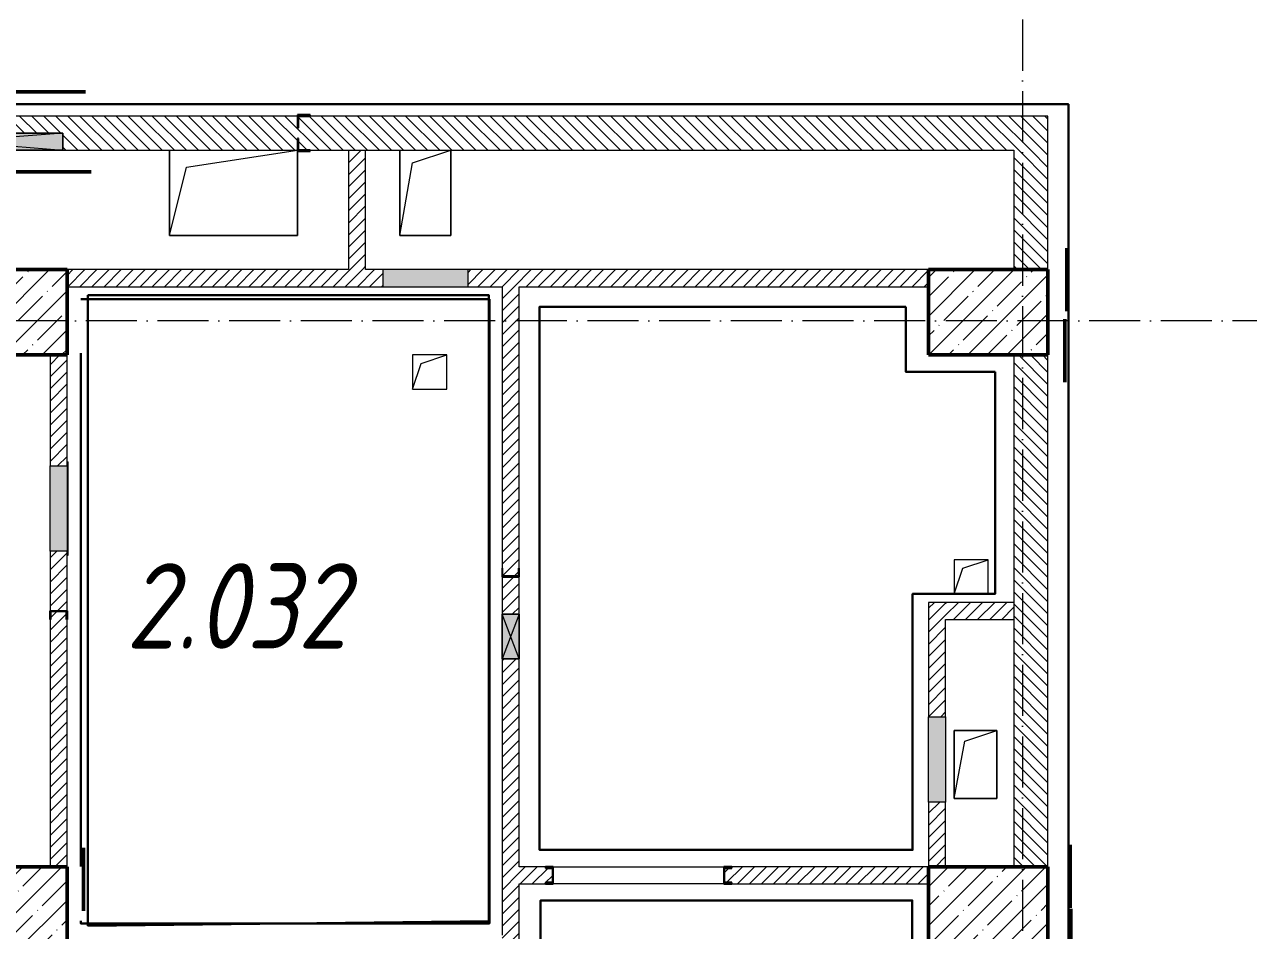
# Model space of a CAD drawing. Header units: millimetres. Extents: x -213536 to 1564669, y -45299 to 942238.
# Drawn here: x 627533 to 634708, y 631052 to 636361 of the extents above; entities that cross this region are included whole.
import ezdxf

# ---------------------------------------------------------------- set-up
doc = ezdxf.new("R2010")
doc.units = ezdxf.units.MM
doc.linetypes.add('50_200_ШТРИХ_1Т_ш5_п1_п1_', pattern=[700, 500, -100, 0, -100])
for name, color, linetype, lineweight in [('3.1) ЖБ окна 1.2 м', 102, 'Continuous', 30), ('8.1)', 2, 'Continuous', 50), ('8.2)', 3, 'Continuous', 50), ('8.3)', 5, 'Continuous', 50), ('8.4)', 6, 'Continuous', 50), ('A-DETL-GENF-OTLN', 7, 'Continuous', 9), ('A-FLOR-____-OTLN', 7, 'Continuous', 9), ('A-GENM-____-MCUT', 7, 'Continuous', 25), ('A-GENM-____-OTLN', 7, 'Continuous', 9), ('A-GENM-____-OTLN-1', 7, 'Continuous', 25), ('A-GLAZ-____-OTLN', 7, 'Continuous', 9), ('A-WALL-____-MCUT', 7, 'Continuous', 13), ('A-WALL-____-PATT-1', 7, 'Continuous', 9), ('A-WALL-FNSH-MCUT-1', 7, 'Continuous', 9), ('I-WALL-____-OTLN', 7, 'Continuous', 9), ('S-COLS-____-MCUT', 7, 'Continuous', 50), ('S-COLS-____-OTLN', 7, 'Continuous', 9), ('S-GRID-____-OTLN-1', 7, '50_200_ШТРИХ_1Т_ш5_п1_п1_', 9), ('Марки помещений', 7, 'Continuous', 9)]:
    doc.layers.add(name, color=color, linetype=linetype, lineweight=lineweight)
doc.layers.add('A-GLAZ-____-OTLN-1', color=7, linetype='Continuous', lineweight=9, true_color=0xc0c0c0)
doc.styles.add('ISOCPEUR_I_2', font='isocpeui.ttf', dxfattribs={"width": 0.85, "height": 2.3})
pattern_1 = [(135, (544282.637, 571544.04), (-35.35534, -35.35534), [])]
pattern_2 = [(45, (544282.637, 571544.04), (-35.35534, 35.35534), [])]

# ---------------------------------------------------------------- blocks, each defined once
blk = doc.blocks.new('BSC_Колонна _Прямоугольная - 500х700-V107-АР1_План отверстий 2 этажа в осях 1-64_Ю-ЯЯ')
at = {"layer": 'S-COLS-____-OTLN'}
h = blk.add_hatch(dxfattribs=at)
h.set_pattern_fill('FP_120', color=256, style=0, pattern_type=2)
h.set_pattern_definition([(315, (-63131.04, 83150), (114.04925, 114.04925), []), (315, (-63131.04, 83035.95), (114.04925, 114.04925), [201.613, -40.323, 3.353, -36.97])])
h.paths.add_polyline_path([(-250, 350), (-250, -350), (250, -350), (250, 350)], flags=0)
at = {"layer": 'S-COLS-____-MCUT'}
for p, q in [((250, 350), (-250, 350)), ((-250, 350), (-250, -350)), ((250, -350), (250, 350)), ((-250, -350), (250, -350))]:
    blk.add_line(p, q, dxfattribs=at)
blk = doc.blocks.new('BSC_Колонна _Прямоугольная - 500х700-V125-АР1_План отверстий 2 этажа в осях 1-64_Ю-ЯЯ')
at = {"layer": 'S-COLS-____-OTLN'}
h = blk.add_hatch(dxfattribs=at)
h.set_pattern_fill('FP_138', color=256, style=0, pattern_type=2)
h.set_pattern_definition([(315, (-63131.04, 88900), (114.04925, 114.04925), []), (315, (-63131.04, 88785.95), (114.04925, 114.04925), [201.613, -40.323, 3.353, -36.97])])
h.paths.add_polyline_path([(-250, 350), (-250, -350), (250, -350), (250, 350)], flags=0)
at = {"layer": 'S-COLS-____-MCUT'}
for p, q in [((250, 350), (-250, 350)), ((-250, 350), (-250, -350)), ((250, -350), (250, 350)), ((-250, -350), (250, -350))]:
    blk.add_line(p, q, dxfattribs=at)
blk = doc.blocks.new('BSC_Колонна _Прямоугольная - 500х700-V127-АР1_План отверстий 2 этажа в осях 1-64_Ю-ЯЯ')
at = {"layer": 'S-COLS-____-OTLN'}
h = blk.add_hatch(dxfattribs=at)
h.set_pattern_fill('FP_140', color=256, style=0, pattern_type=2)
h.set_pattern_definition([(315, (-59631.04, 83150), (114.04925, 114.04925), []), (315, (-59631.04, 83035.95), (114.04925, 114.04925), [201.613, -40.323, 3.353, -36.97])])
h.paths.add_polyline_path([(-250, 350), (-250, -350), (250, -350), (250, 350)], flags=0)
at = {"layer": 'S-COLS-____-MCUT'}
for p, q in [((250, 350), (-250, 350)), ((-250, 350), (-250, -350)), ((250, -350), (250, 350)), ((-250, -350), (250, -350))]:
    blk.add_line(p, q, dxfattribs=at)
blk = doc.blocks.new('BSC_Колонна _Прямоугольная - 500х700-V128-АР1_План отверстий 2 этажа в осях 1-64_Ю-ЯЯ')
at = {"layer": 'S-COLS-____-OTLN'}
h = blk.add_hatch(dxfattribs=at)
h.set_pattern_fill('FP_141', color=256, style=0, pattern_type=2)
h.set_pattern_definition([(315, (-59631.04, 88900), (114.04925, 114.04925), []), (315, (-59631.04, 88785.95), (114.04925, 114.04925), [201.613, -40.323, 3.353, -36.97])])
h.paths.add_polyline_path([(-250, 350), (-250, -350), (250, -350), (250, 350)], flags=0)
at = {"layer": 'S-COLS-____-MCUT'}
for p, q in [((250, 350), (-250, 350)), ((-250, 350), (-250, -350)), ((250, -350), (250, 350)), ((-250, -350), (250, -350))]:
    blk.add_line(p, q, dxfattribs=at)
blk = doc.blocks.new('154_Стойка_СКБ_Швеллер - СМ-2180_100-28278414-АР1_План отверстий 2 этажа в осях 1-64_Ю-ЯЯ')
at = {"layer": 'A-GENM-____-MCUT'}
for p, q in [((171, 50), (125, 50)), ((125, 50), (125, -50)), ((129.5, 42.4), (171, 42.4)), ((129.5, -42.4), (129.5, 42.4)), ((171, 42.4), (171, 50)), ((125, -50), (171, -50)), ((171, -42.4), (129.5, -42.4)), ((171, -50), (171, -42.4))]:
    blk.add_line(p, q, dxfattribs=at)
blk = doc.blocks.new('154_Фахверк_СКБ_Швеллер - Тип_100_3960-28333271-АР1_План отверстий 2 этажа в осях 1-64_Ю-ЯЯ')
at = {"layer": 'A-GENM-____-MCUT'}
for p, q in [((125, 50), (175, 50)), ((125, -50), (125, 50)), ((128, 47), (128, -47)), ((175, 47), (128, 47)), ((175, 50), (175, 47)), ((175, -50), (125, -50)), ((128, -47), (175, -47)), ((175, -47), (175, -50))]:
    blk.add_line(p, q, dxfattribs=at)
blk = doc.blocks.new('154_Фахверк_СКБ_Швеллер - Тип_100_3960-28331862-АР1_План отверстий 2 этажа в осях 1-64_Ю-ЯЯ')
at = {"layer": 'A-GENM-____-MCUT'}
for p, q in [((175, 50), (125, 50)), ((125, 50), (125, -50)), ((128, 47), (175, 47)), ((128, -47), (128, 47)), ((175, 47), (175, 50)), ((125, -50), (175, -50)), ((175, -47), (128, -47)), ((175, -50), (175, -47))]:
    blk.add_line(p, q, dxfattribs=at)
blk = doc.blocks.new('Фахверк_СКБ_Уголок - 200_3960-28268576-АР1_План отверстий 2 этажа в осях 1-64_Ю-ЯЯ')
at = {"layer": 'A-GENM-____-MCUT'}
for p, q in [((200, 156), (125, 156)), ((125, 156), (125, 81)), ((131, 81), (131, 150)), ((131, 150), (200, 150)), ((200, 150), (200, 156)), ((125, 81), (131, 81)), ((131, 19), (125, 19)), ((125, 19), (125, -56)), ((131, -50), (131, 19)), ((125, -56), (200, -56)), ((200, -50), (131, -50)), ((200, -56), (200, -50))]:
    blk.add_line(p, q, dxfattribs=at)
blk = doc.blocks.new('AR_Отверстие Ниша - Лючок-32405315-АР1_План отверстий 2 этажа в осях 1-64_Ю-ЯЯ')
at = {"layer": 'A-GLAZ-____-OTLN'}
blk.add_hatch(color=256, dxfattribs=at).paths.add_polyline_path([(-250, -50), (250, -50), (250, 50), (-250, 50)], flags=0)
for p, q in [((-250, 50), (250, 50)), ((-250, -50), (-250, 50)), ((250, 50), (250, -50)), ((250, -50), (-250, -50))]:
    blk.add_line(p, q, dxfattribs=at)
blk = doc.blocks.new('AR_Отверстие Ниша - Лючок-32401869-АР1_План отверстий 2 этажа в осях 1-64_Ю-ЯЯ')
at = {"layer": 'A-GLAZ-____-OTLN'}
blk.add_hatch(color=256, dxfattribs=at).paths.add_polyline_path([(250, 50), (-250, 50), (-250, -50), (250, -50)], flags=0)
for p, q in [((-250, 50), (250, 50)), ((-250, -50), (-250, 50)), ((250, 50), (250, -50)), ((250, -50), (-250, -50))]:
    blk.add_line(p, q, dxfattribs=at)
blk = doc.blocks.new('Л_Общий_Лючок - Лючок-29741473-АР1_План отверстий 2 этажа в осях 1-64_Ю-ЯЯ')
at = {"layer": 'A-GLAZ-____-OTLN-1'}
blk.add_hatch(color=256, dxfattribs=at).paths.add_polyline_path([(-24, -6), (524, -6), (524, 0), (-24, 0)], flags=0)
at = {"layer": 'A-GLAZ-____-OTLN'}
for p, q in [((-24, 0), (-24, -6)), ((524, 0), (524, -6)), ((-24, -6), (524, -6))]:
    blk.add_line(p, q, dxfattribs=at)
blk = doc.blocks.new('AR_Отверстие Ниша - Лючок-32401897-АР1_План отверстий 2 этажа в осях 1-64_Ю-ЯЯ')
at = {"layer": 'A-GLAZ-____-OTLN'}
blk.add_hatch(color=256, dxfattribs=at).paths.add_polyline_path([(250, -50), (250, 50), (-250, 50), (-250, -50), (-158, -50)], flags=0)
for p, q in [((250, 50), (-250, 50)), ((-250, 50), (-250, -50)), ((250, -50), (250, 50)), ((-250, -50), (250, -50))]:
    blk.add_line(p, q, dxfattribs=at)
blk = doc.blocks.new('AR_Отверстие прямоугольное _в плите_ - AR_Отверстие прямоугольное _в плите_-V159-АР1_План отверстий 2 этажа в осях 1-64_Ю-ЯЯ')
at = {"layer": 'A-GENM-____-OTLN'}
for p, q in [((-150, 250), (-150, -250)), ((-75, 175), (150, 250)), ((150, -250), (150, 250)), ((-150, -250), (-75, 175)), ((-150, -250), (150, -250))]:
    blk.add_line(p, q, dxfattribs=at)
blk = doc.blocks.new('AR_Отверстие прямоугольное _в плите_ - AR_Отверстие прямоугольное _в плите_-30459207-АР1_План отверстий 2 этажа в осях 1-64_Ю-ЯЯ')
at = {"layer": 'A-GENM-____-OTLN'}
for p, q in [((100, 100), (-100, 100)), ((-100, 100), (-100, -100)), ((-50, 50), (100, 100)), ((100, -100), (100, 100)), ((-100, -100), (-50, 50)), ((-100, -100), (100, -100))]:
    blk.add_line(p, q, dxfattribs=at)
blk = doc.blocks.new('AR_Отверстие прямоугольное _в плите_ - AR_Отверстие прямоугольное _в плите_-30459204-АР1_План отверстий 2 этажа в осях 1-64_Ю-ЯЯ')
at = {"layer": 'A-GENM-____-OTLN'}
for p, q in [((125, 200), (-125, 200)), ((-125, 200), (-125, -200)), ((-62.5, 137.5), (125, 200)), ((125, -200), (125, 200)), ((-125, -200), (-62.5, 137.5)), ((-125, -200), (125, -200))]:
    blk.add_line(p, q, dxfattribs=at)
blk = doc.blocks.new('AR_Отверстие прямоугольное _в плите_ - AR_Отверстие прямоугольное _в плите_-30552795-АР1_План отверстий 2 этажа в осях 1-64_Ю-ЯЯ')
at = {"layer": 'A-GENM-____-OTLN'}
for p, q in [((-375, 250), (-375, -250)), ((-275, 150), (375, 250)), ((375, -250), (375, 244)), ((-375, -250), (-275, 150)), ((-375, -250), (375, -250))]:
    blk.add_line(p, q, dxfattribs=at)
blk = doc.blocks.new('AR_Отверстие прямоугольное _в стене__БезПР - AR_Отверстие прямоугольное _в стене__БезПР-36789349-АР1_План отверстий 2 этажа в осях 1-64_Ю-ЯЯ')
at = {"layer": 'A-GLAZ-____-OTLN'}
blk.add_hatch(color=256, dxfattribs=at).paths.add_polyline_path([(130, 50), (-130, 50), (-130, -50), (130, -50)], flags=0)
at = {"layer": 'A-DETL-GENF-OTLN'}
for p, q in [((-130, -50), (-130, 50)), ((-130, 50), (130, 50)), ((130, 50), (-130, -50)), ((-130, 50), (130, -50)), ((130, 50), (-130, 50)), ((-130, 50), (-130, -50)), ((130, 50), (130, -50)), ((130, -50), (130, 50)), ((130, -50), (-130, -50)), ((-130, -50), (130, -50))]:
    blk.add_line(p, q, dxfattribs=at)
at = {"layer": 'A-GLAZ-____-OTLN'}
blk.add_line((130, 50), (-130, 50), dxfattribs=at)
blk = doc.blocks.new('AR_Отверстие прямоугольное _в стене_ - AR_Отверстие прямоугольное _в стене__ОВ-36940364-АР1_План отверстий 2 этажа в осях 1-64_Ю-ЯЯ')
at = {"layer": 'A-GLAZ-____-OTLN'}
blk.add_hatch(color=256, dxfattribs=at).paths.add_polyline_path([(625, -50), (625, 50), (-625, 50), (-625, -50)], flags=0)
at = {"layer": 'A-DETL-GENF-OTLN'}
for p, q in [((-625, -50), (-625, 50)), ((-625, 50), (625, 50)), ((625, 50), (-625, -50)), ((-625, 50), (625, -50)), ((625, 50), (-625, 50)), ((-625, 50), (-625, -50)), ((625, 50), (625, -50)), ((625, -50), (625, 50)), ((625, -50), (-625, -50)), ((-625, -50), (625, -50))]:
    blk.add_line(p, q, dxfattribs=at)
blk = doc.blocks.new('2этаж')
at = {"layer": 'S-GRID-____-OTLN-1', "color": 251, "ltscale": 0.6, "true_color": 0x636466}
for p, q in [((73508.3, 549908.8), (73508.3, 498997)), ((88482.7, 522097), (-20260.4, 522097))]:
    blk.add_line(p, q, dxfattribs=at)

msp = doc.modelspace()

# ---------------------------------------------------------------- hatches: boundary and pattern name
at = {"layer": 'A-WALL-____-PATT-1'}
h = msp.add_hatch(dxfattribs=at)
h.set_pattern_fill('FP_6', color=256, style=0, pattern_type=2)
h.set_pattern_definition(pattern_1)
h.paths.add_polyline_path([(633532.6, 635625.1), (633532.6, 635825.1), (629138.6, 635825.1), (629138.6, 635756.1), (629132.6, 635756.1), (629132.6, 635825.1), (625882.6, 635825.1), (625882.6, 635625.1), (626507.6, 635625.1), (626507.6, 635725.1), (627757.6, 635725.1), (627757.6, 635625.1), (629132.6, 635625.1), (629132.6, 635694.1), (629138.6, 635694.1), (629138.6, 635625.1), (633332.6, 635625.1)], flags=0)
h.paths.add_polyline_path([(624257.6, 635625.1), (624782.6, 635625.1), (624782.6, 635825.1), (624188.6, 635825.1), (624188.6, 635756.1), (624182.6, 635756.1), (624182.6, 635694.1), (624188.6, 635694.1), (624188.6, 635625.1)], flags=0)
h.paths.add_polyline_path([(622682.6, 635625.1), (622682.6, 635825.1), (619232.6, 635825.1), (619232.6, 635625.1), (622037.5, 635625.1)], flags=0)
h = msp.add_hatch(dxfattribs=at)
h.set_pattern_fill('FP_5', color=256, style=0, pattern_type=2)
h.set_pattern_definition(pattern_2)
h.paths.add_polyline_path([(629532.6, 634925.1), (629532.6, 635625.1), (629432.6, 635625.1), (629432.6, 634925.1)], flags=0)
h = msp.add_hatch(dxfattribs=at)
h.set_pattern_fill('FP_6', color=256, style=0, pattern_type=2)
h.set_pattern_definition(pattern_1)
h.paths.add_polyline_path([(633532.6, 634925.1), (633532.6, 635625.1), (633332.6, 635625.1), (633332.6, 634925.1)], flags=0)
h = msp.add_hatch(dxfattribs=at)
h.set_pattern_fill('FP_5', color=256, style=0, pattern_type=2)
h.set_pattern_definition(pattern_2)
h.paths.add_polyline_path([(632832.6, 634825.1), (632832.6, 634925.1), (630132.6, 634925.1), (630132.6, 634825.1), (632642.5, 634825.1)], flags=0)
h.paths.add_polyline_path([(629632.6, 634825.1), (629632.6, 634925.1), (627782.6, 634925.1), (627782.6, 634825.1), (629107.5, 634825.1)], flags=0)
h = msp.add_hatch(dxfattribs=at)
h.set_pattern_fill('FP_5', color=256, style=0, pattern_type=2)
h.set_pattern_definition(pattern_2)
h.paths.add_polyline_path([(630432.6, 626925.1), (630432.6, 628925.1), (630332.6, 628925.1), (630332.6, 626925.1)], flags=0)
h.paths.add_polyline_path([(630335.6, 628928.1), (630429.6, 628928.1), (630429.6, 628975.1), (630432.6, 628975.1), (630432.6, 632645.1), (630332.6, 632645.1), (630332.6, 628975.1), (630335.6, 628975.1)], flags=0)
h.paths.add_polyline_path([(630389.1, 632905.1), (630432.6, 632905.1), (630432.6, 633125.1), (630332.6, 633125.1), (630332.6, 632905.1), (630335.6, 632905.1)], flags=0)
h.paths.add_polyline_path([(630382.5, 633128.1), (630429.6, 633128.1), (630429.6, 633175.1), (630432.6, 633175.1), (630432.6, 634825.1), (630332.6, 634825.1), (630332.6, 633175.1), (630335.6, 633175.1), (630335.6, 633128.1)], flags=0)
h = msp.add_hatch(dxfattribs=at)
h.set_pattern_fill('FP_5', color=256, style=0, pattern_type=2)
h.set_pattern_definition(pattern_2)
h.paths.add_polyline_path([(627682.6, 631425.1), (627782.6, 631425.1), (627782.6, 632875.1), (627779.6, 632875.1), (627779.6, 632922.1), (627685.6, 632922.1), (627685.6, 632875.1), (627682.6, 632875.1), (627682.6, 631997.5)], flags=0)
h.paths.add_polyline_path([(627779.6, 632925.1), (627782.6, 632925.1), (627782.6, 633275.1), (627682.6, 633275.1), (627682.6, 632925.1), (627685.8, 632925.1)], flags=0)
h.paths.add_polyline_path([(627682.6, 633775.1), (627782.6, 633775.1), (627782.6, 634425.1), (627682.6, 634425.1)], flags=0)
h = msp.add_hatch(dxfattribs=at)
h.set_pattern_fill('FP_6', color=256, style=0, pattern_type=2)
h.set_pattern_definition(pattern_1)
h.paths.add_polyline_path([(633532.6, 631425.1), (633532.6, 634425.1), (633332.6, 634425.1), (633332.6, 631425.1)], flags=0)
h = msp.add_hatch(dxfattribs=at)
h.set_pattern_fill('FP_5', color=256, style=0, pattern_type=2)
h.set_pattern_definition(pattern_2)
h.paths.add_polyline_path([(632832.6, 631425.1), (632932.6, 631425.1), (632932.6, 631805.1), (632832.6, 631805.1)], flags=0)
h.paths.add_polyline_path([(632832.6, 632305.1), (632932.6, 632305.1), (632932.6, 632975.1), (632832.6, 632975.1)], flags=0)
h = msp.add_hatch(dxfattribs=at)
h.set_pattern_fill('FP_5', color=256, style=0, pattern_type=2)
h.set_pattern_definition(pattern_2)
h.paths.add_polyline_path([(633332.6, 632875.1), (633332.6, 632975.1), (632932.6, 632975.1), (632932.6, 632875.1)], flags=0)
h = msp.add_hatch(dxfattribs=at)
h.set_pattern_fill('FP_5', color=256, style=0, pattern_type=2)
h.set_pattern_definition(pattern_2)
h.paths.add_polyline_path([(631678.6, 631325.1), (632832.6, 631325.1), (632832.6, 631425.1), (631678.6, 631425.1), (631678.6, 631417.5), (631637.1, 631417.5), (631637.1, 631332.7), (631678.6, 631332.7)], flags=0)
h.paths.add_polyline_path([(630432.6, 631325.1), (630586.6, 631325.1), (630586.6, 631332.7), (630628.1, 631332.7), (630628.1, 631417.5), (630586.6, 631417.5), (630586.6, 631425.1), (630432.6, 631425.1), (630432.6, 631332.7)], flags=0)

# ---------------------------------------------------------------- linework, layer by layer
at = {"layer": '8.1)', "lineweight": 50}
for points in [[(622585, 635967.4), (627890.7, 635967.4)], [(622666, 635498.3), (627924.5, 635498.3)], [(633642.2, 634682.5), (633642.2, 635051.3)], [(633631.8, 634266.4), (633631.8, 634635.2)], [(627878.2, 631168.3), (627878.2, 631537)], [(633663.3, 631185.5), (633663.3, 631554.2)], [(633666.8, 630810), (633666.8, 631178.7)]]:
    msp.add_lwpolyline(points, dxfattribs=at)
at = {"layer": '8.2)', "lineweight": 30}
for points in [[(633652.4, 634942), (633652.4, 634425.1)], [(627903.3, 634424), (627903.3, 634776.2)], [(632700.1, 634707.1), (632700.1, 634325.7), (633222.7, 634325.7)], [(627903.3, 631079.6), (627903.3, 631424.6)], [(633652.4, 631425.1), (633652.4, 630908.2)], [(632736.6, 631228.6), (632736.6, 630836.3), (633229.7, 630836.3)]]:
    msp.add_lwpolyline(points, dxfattribs=at)
at = {"layer": '8.3)', "lineweight": 30}
for p, q in [((619354.5, 635894.1), (633652.4, 635894.1)), ((633652.4, 635894.1), (633652.4, 634942)), ((630557.8, 627042.2), (630557.8, 631228.6)), ((630557.8, 631228.6), (632736.6, 631228.6))]:
    msp.add_line(p, q, dxfattribs=at)
for points in [[(627862.8, 631108.1), (627862.8, 631093.5), (630258.3, 631093.5), (630258.3, 634751), (627862.8, 634751)], [(630551.8, 631581.8), (630551.8, 634707.1), (632700.1, 634707.1)], [(627862.8, 634435.1), (627862.8, 631427.8)], [(633652.4, 634425.1), (633652.4, 631425.1)], [(633222.7, 634325.7), (633222.7, 633024.9), (632738.6, 633024.9), (632738.6, 631524.6), (630551.8, 631524.6), (630551.8, 631581.8)]]:
    msp.add_lwpolyline(points, dxfattribs=at)
at = {"layer": '8.4)', "lineweight": 30}
for points in [[(619354.5, 638649.7), (619354.5, 635894.1), (633652.4, 635894.1), (633652.4, 627019.8), (637417.8, 627019.8), (637417.8, 627332.2), (638330.2, 627332.2), (638330.2, 627056.6), (644932.9, 627056.6), (644932.9, 627319.5), (645194, 627319.5), (645182.5, 632577), (644745.7, 632577), (644745.7, 633254.3), (645204.8, 633254.3), (645204.8, 635571.8), (644744.6, 635571.8), (644744.6, 636259.8), (645210.1, 636259.8), (645210.1, 641313.7)], [(627903.3, 634424), (627903.3, 634776.2)], [(627903.3, 634776.2), (630254.3, 634776.2), (630254.3, 631106.2), (627903.3, 631079.6)], [(630551.8, 631581.8), (630551.8, 634707.1), (632700.1, 634707.1)], [(632700.1, 634707.1), (632700.1, 634325.7), (633222.7, 634325.7)], [(627903.3, 631424.6), (627903.3, 634424)], [(633222.7, 634325.7), (633222.7, 633024.9), (632738.6, 633024.9), (632738.6, 631524.6), (630551.8, 631524.6), (630551.8, 631581.8)], [(627903.3, 631079.6), (627903.3, 631424.6)], [(630557.8, 627042.2), (630557.8, 631228.6), (632736.6, 631228.6), (632736.6, 630836.3), (633229.7, 630836.3), (633229.7, 627312.4), (632963.3, 627312.4), (632963.3, 627042.2), (630557.8, 627042.2)]]:
    msp.add_lwpolyline(points, dxfattribs=at)
at = {"layer": 'A-FLOR-____-OTLN'}
for p, q in [((628382.6, 635125.1), (628382.6, 635625.1)), ((629132.6, 635619.1), (629132.6, 635125.1)), ((629732.6, 635125.1), (629732.6, 635625.1)), ((630032.6, 635625.1), (630032.6, 635125.1)), ((629132.6, 635125.1), (628382.6, 635125.1)), ((630032.6, 635125.1), (629732.6, 635125.1)), ((632982.6, 632225.1), (633232.6, 632225.1)), ((632982.6, 631825.1), (632982.6, 632225.1)), ((633232.6, 632225.1), (633232.6, 631825.1)), ((633232.6, 631825.1), (632982.6, 631825.1))]:
    msp.add_line(p, q, dxfattribs=at)
at = {"layer": 'A-WALL-____-MCUT'}
for p, q in [((629132.6, 635825.1), (625882.6, 635825.1)), ((633532.6, 635825.1), (629207.6, 635825.1)), ((633532.6, 634925.1), (633532.6, 635825.1)), ((627757.6, 635625.1), (629132.6, 635625.1)), ((629207.6, 635625.1), (633332.6, 635625.1)), ((633332.6, 635625.1), (633332.6, 634925.1)), ((633332.6, 634425.1), (633332.6, 631425.1)), ((633532.6, 631425.1), (633532.6, 634425.1))]:
    msp.add_line(p, q, dxfattribs=at)
at = {"layer": 'A-WALL-FNSH-MCUT-1'}
for p, q in [((629432.6, 635625.1), (629432.6, 634925.1)), ((629532.6, 634925.1), (629532.6, 635625.1)), ((629432.6, 634925.1), (627782.6, 634925.1)), ((629632.6, 634925.1), (629532.6, 634925.1)), ((632832.6, 634925.1), (630132.6, 634925.1)), ((627782.6, 634825.1), (629632.6, 634825.1)), ((630132.6, 634825.1), (630332.6, 634825.1)), ((630332.6, 634825.1), (630332.6, 633175.1)), ((630432.6, 633175.1), (630432.6, 634825.1)), ((630432.6, 634825.1), (632832.6, 634825.1)), ((627682.6, 634425.1), (627682.6, 633775.1)), ((627782.6, 633775.1), (627782.6, 634425.1)), ((627682.6, 633275.1), (627682.6, 632925.1)), ((627782.6, 632925.1), (627782.6, 633275.1)), ((630332.6, 633125.1), (630332.6, 632905.1)), ((630432.6, 632905.1), (630432.6, 633125.1)), ((632832.6, 632975.1), (632832.6, 632305.1)), ((633332.6, 632975.1), (632832.6, 632975.1)), ((627682.6, 632875.1), (627682.6, 631425.1)), ((627782.6, 631425.1), (627782.6, 632875.1)), ((632932.6, 632305.1), (632932.6, 632875.1)), ((632932.6, 632875.1), (633332.6, 632875.1)), ((630332.6, 632645.1), (630332.6, 631025.1)), ((630432.6, 631425.1), (630432.6, 632645.1)), ((632832.6, 631805.1), (632832.6, 631425.1)), ((632932.6, 631425.1), (632932.6, 631805.1)), ((630586.6, 631425.1), (630432.6, 631425.1)), ((632832.6, 631425.1), (631678.6, 631425.1)), ((630432.6, 628975.1), (630432.6, 631325.1)), ((630432.6, 631325.1), (630586.6, 631325.1)), ((631678.6, 631325.1), (632832.6, 631325.1))]:
    msp.add_line(p, q, dxfattribs=at)
at = {"layer": 'I-WALL-____-OTLN'}
for p, q in [((630632.6, 631425.1), (631632.6, 631425.1)), ((631632.6, 631325.1), (630632.6, 631325.1))]:
    msp.add_line(p, q, dxfattribs=at)

# ---------------------------------------------------------------- block references
at = {"layer": '3.1) ЖБ окна 1.2 м'}
msp.add_blockref('2этаж', (559874.3, 112528.1), dxfattribs=at)
at = {"layer": 'A-GENM-____-OTLN'}
for name, p in [('AR_Отверстие прямоугольное _в плите_ - AR_Отверстие прямоугольное _в плите_-30552795-АР1_План отверстий 2 этажа в осях 1-64_Ю-ЯЯ', (628757.6, 635375.1)), ('AR_Отверстие прямоугольное _в плите_ - AR_Отверстие прямоугольное _в плите_-V159-АР1_План отверстий 2 этажа в осях 1-64_Ю-ЯЯ', (629882.6, 635375.1)), ('AR_Отверстие прямоугольное _в плите_ - AR_Отверстие прямоугольное _в плите_-30459207-АР1_План отверстий 2 этажа в осях 1-64_Ю-ЯЯ', (629907.7, 634325.1)), ('AR_Отверстие прямоугольное _в плите_ - AR_Отверстие прямоугольное _в плите_-30459207-АР1_План отверстий 2 этажа в осях 1-64_Ю-ЯЯ', (633082.6, 633124.9)), ('AR_Отверстие прямоугольное _в плите_ - AR_Отверстие прямоугольное _в плите_-30459204-АР1_План отверстий 2 этажа в осях 1-64_Ю-ЯЯ', (633107.6, 632025.1))]:
    msp.add_blockref(name, p, dxfattribs=at)
at = {"layer": 'A-GENM-____-OTLN-1'}
for name, p in [('Фахверк_СКБ_Уголок - 200_3960-28268576-АР1_План отверстий 2 этажа в осях 1-64_Ю-ЯЯ', (629007.6, 635675.1)), ('154_Стойка_СКБ_Швеллер - СМ-2180_100-28278414-АР1_План отверстий 2 этажа в осях 1-64_Ю-ЯЯ', (631507.6, 631375.1))]:
    msp.add_blockref(name, p, dxfattribs=at)
for name, p, rotation in [('154_Фахверк_СКБ_Швеллер - Тип_100_3960-28331862-АР1_План отверстий 2 этажа в осях 1-64_Ю-ЯЯ', (630382.6, 633000.1), 90), ('154_Фахверк_СКБ_Швеллер - Тип_100_3960-28333271-АР1_План отверстий 2 этажа в осях 1-64_Ю-ЯЯ', (627732.6, 633050.1), 269.9999999999999), ('154_Стойка_СКБ_Швеллер - СМ-2180_100-28278414-АР1_План отверстий 2 этажа в осях 1-64_Ю-ЯЯ', (630757.6, 631375.1), 180)]:
    msp.add_blockref(name, p, dxfattribs=dict(at, rotation=rotation))
at = {"layer": 'A-GLAZ-____-OTLN'}
for name, p in [('AR_Отверстие прямоугольное _в стене_ - AR_Отверстие прямоугольное _в стене__ОВ-36940364-АР1_План отверстий 2 этажа в осях 1-64_Ю-ЯЯ', (627132.6, 635675.1)), ('AR_Отверстие Ниша - Лючок-32401897-АР1_План отверстий 2 этажа в осях 1-64_Ю-ЯЯ', (629882.6, 634875.1))]:
    msp.add_blockref(name, p, dxfattribs=at)
for name, p, rotation in [('AR_Отверстие Ниша - Лючок-32401869-АР1_План отверстий 2 этажа в осях 1-64_Ю-ЯЯ', (627732.6, 633525.1), 269.9999999999999), ('Л_Общий_Лючок - Лючок-29741473-АР1_План отверстий 2 этажа в осях 1-64_Ю-ЯЯ', (627782.6, 633275.1), 89.9999999999999), ('AR_Отверстие прямоугольное _в стене__БезПР - AR_Отверстие прямоугольное _в стене__БезПР-36789349-АР1_План отверстий 2 этажа в осях 1-64_Ю-ЯЯ', (630382.6, 632775.1), 270), ('AR_Отверстие Ниша - Лючок-32405315-АР1_План отверстий 2 этажа в осях 1-64_Ю-ЯЯ', (632882.6, 632055.1), 90)]:
    msp.add_blockref(name, p, dxfattribs=dict(at, rotation=rotation))
at = {"layer": 'S-COLS-____-OTLN', "rotation": 89.9999999999999}
for name, p in [('BSC_Колонна _Прямоугольная - 500х700-V107-АР1_План отверстий 2 этажа в осях 1-64_Ю-ЯЯ', (627432.6, 634675.1)), ('BSC_Колонна _Прямоугольная - 500х700-V125-АР1_План отверстий 2 этажа в осях 1-64_Ю-ЯЯ', (633182.6, 634675.1)), ('BSC_Колонна _Прямоугольная - 500х700-V127-АР1_План отверстий 2 этажа в осях 1-64_Ю-ЯЯ', (627432.6, 631175.1)), ('BSC_Колонна _Прямоугольная - 500х700-V128-АР1_План отверстий 2 этажа в осях 1-64_Ю-ЯЯ', (633182.6, 631175.1))]:
    msp.add_blockref(name, p, dxfattribs=at)

# ---------------------------------------------------------------- texts
at = {"layer": 'Марки помещений', "insert": (628126.9, 633204.3), "char_height": 500, "width": 785.654, "attachment_point": 1, "style": 'ISOCPEUR_I_2'}
msp.add_mtext('2.032', dxfattribs=at)

doc.saveas('drawing.dxf')
